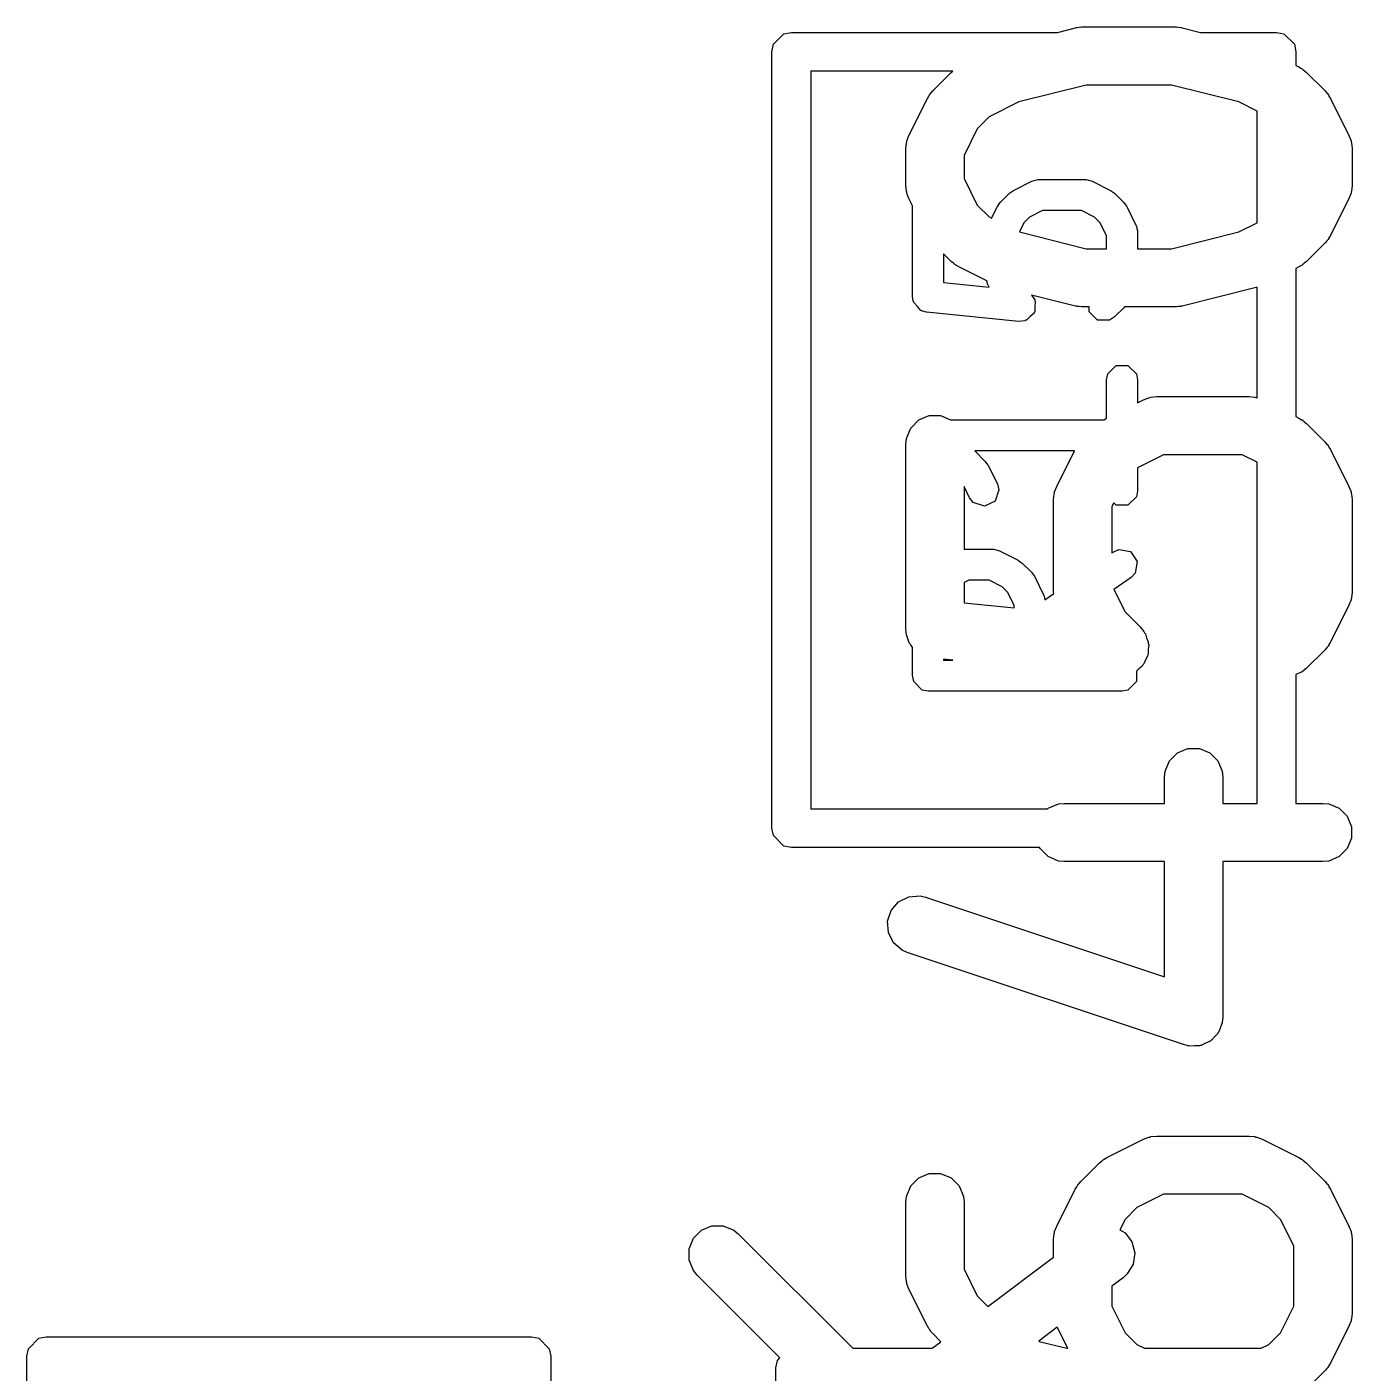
# Model space of a CAD drawing. Extents: x 0.58 to 7.69, y -5.21 to -0.56.
# Drawn here: x 6.0329 to 6.1673, y -1.8179 to -1.6813 of the extents above; entities that cross this region are included whole.
import ezdxf

# ---------------------------------------------------------------- set-up
doc = ezdxf.new("R2010")
doc.units = 0
doc.header["$MEASUREMENT"] = 0
doc.layers.add('BLACK', color=7, linetype='CONTINUOUS')

msp = doc.modelspace()

# ---------------------------------------------------------------- linework, layer by layer
at = {"layer": 'BLACK', "linetype": 'CONTINUOUS'}
for p, q in [((6.10968, -1.68204), (6.11043, -1.68189)), ((6.11043, -1.68189), (6.13742, -1.68189)), ((6.13742, -1.68189), (6.13927, -1.68142)), ((6.13927, -1.68142), (6.13937, -1.68141)), ((6.13937, -1.68141), (6.13941, -1.68139)), ((6.13941, -1.68139), (6.13963, -1.68137)), ((6.13963, -1.68137), (6.13985, -1.68134)), ((6.13985, -1.68134), (6.13989, -1.68135)), ((6.13989, -1.68135), (6.13999, -1.68134)), ((6.13999, -1.68134), (6.14936, -1.68134)), ((6.14936, -1.68134), (6.14947, -1.68135)), ((6.14947, -1.68135), (6.14951, -1.68134)), ((6.14951, -1.68134), (6.14972, -1.68137)), ((6.14972, -1.68137), (6.14994, -1.68139)), ((6.14994, -1.68139), (6.14998, -1.68141)), ((6.14998, -1.68141), (6.15008, -1.68142)), ((6.15008, -1.68142), (6.15194, -1.68189)), ((6.15194, -1.68189), (6.15965, -1.68189)), ((6.15965, -1.68189), (6.1604, -1.68204)), ((6.10846, -1.68386), (6.10861, -1.6831)), ((6.10861, -1.6831), (6.10968, -1.68204)), ((6.1604, -1.68204), (6.16146, -1.6831)), ((6.16146, -1.6831), (6.16161, -1.68386)), ((6.10846, -1.7626), (6.10846, -1.68386)), ((6.16161, -1.68386), (6.16161, -1.68524)), ((6.1124, -1.68583), (6.1124, -1.76063)), ((6.12681, -1.68583), (6.1124, -1.68583)), ((6.12478, -1.68783), (6.12665, -1.68595)), ((6.12665, -1.68595), (6.12681, -1.68583)), ((6.16161, -1.68524), (6.16193, -1.6854)), ((6.16193, -1.6854), (6.16218, -1.68555)), ((6.16218, -1.68555), (6.16225, -1.68558)), ((6.16225, -1.68558), (6.16233, -1.68565)), ((6.16233, -1.68565), (6.16242, -1.68571)), ((6.16242, -1.68571), (6.16247, -1.68577)), ((6.16247, -1.68577), (6.1627, -1.68595)), ((6.1627, -1.68595), (6.16458, -1.68783)), ((6.14035, -1.68724), (6.13352, -1.68895)), ((6.149, -1.68724), (6.14035, -1.68724)), ((6.15583, -1.68895), (6.149, -1.68724)), ((6.12235, -1.69234), (6.12423, -1.68859)), ((6.12423, -1.68859), (6.12438, -1.68835)), ((6.12438, -1.68835), (6.12441, -1.68827)), ((6.12441, -1.68827), (6.12448, -1.68819)), ((6.12448, -1.68819), (6.12453, -1.6881)), ((6.12453, -1.6881), (6.12459, -1.68805)), ((6.12459, -1.68805), (6.12478, -1.68783)), ((6.16458, -1.68783), (6.16476, -1.68805)), ((6.16476, -1.68805), (6.16482, -1.6881)), ((6.16482, -1.6881), (6.16488, -1.68819)), ((6.16488, -1.68819), (6.16494, -1.68827)), ((6.16494, -1.68827), (6.16497, -1.68835)), ((6.16497, -1.68835), (6.16513, -1.68859)), ((6.16513, -1.68859), (6.167, -1.69234)), ((6.13352, -1.68895), (6.13049, -1.69047)), ((6.15768, -1.68987), (6.15583, -1.68895)), ((6.15768, -1.7012), (6.15768, -1.68987)), ((6.13049, -1.69047), (6.12929, -1.69166)), ((6.12214, -1.69288), (6.12235, -1.69234)), ((6.12214, -1.69299), (6.12214, -1.69288)), ((6.12929, -1.69166), (6.12795, -1.69436)), ((6.167, -1.69234), (6.16721, -1.69288)), ((6.16721, -1.69288), (6.16722, -1.69299)), ((6.12204, -1.69366), (6.1221, -1.69309)), ((6.12204, -1.69741), (6.12204, -1.69366)), ((6.1221, -1.69309), (6.12214, -1.69299)), ((6.16722, -1.69299), (6.16726, -1.69309)), ((6.16726, -1.69309), (6.16732, -1.69366)), ((6.16732, -1.69366), (6.16732, -1.69741)), ((6.12795, -1.69436), (6.12795, -1.69672)), ((6.12795, -1.69672), (6.12929, -1.69941)), ((6.13297, -1.69792), (6.13484, -1.69698)), ((6.13484, -1.69698), (6.13492, -1.69696)), ((6.13492, -1.69696), (6.13494, -1.69693)), ((6.13494, -1.69693), (6.13519, -1.69688)), ((6.13519, -1.69688), (6.13543, -1.69682)), ((6.13543, -1.69682), (6.13547, -1.69683)), ((6.13547, -1.69683), (6.13555, -1.69681)), ((6.13555, -1.69681), (6.14023, -1.69681)), ((6.14023, -1.69681), (6.14031, -1.69683)), ((6.14031, -1.69683), (6.14034, -1.69682)), ((6.14034, -1.69682), (6.14059, -1.69688)), ((6.14059, -1.69688), (6.14084, -1.69693)), ((6.14084, -1.69693), (6.14086, -1.69696)), ((6.14086, -1.69696), (6.14094, -1.69698)), ((6.14094, -1.69698), (6.14281, -1.69792)), ((6.1221, -1.69799), (6.12204, -1.69741)), ((6.12214, -1.69809), (6.1221, -1.69799)), ((6.12214, -1.69819), (6.12214, -1.69809)), ((6.12235, -1.69873), (6.12214, -1.69819)), ((6.13162, -1.69915), (6.13256, -1.69821)), ((6.13256, -1.69821), (6.13277, -1.69807)), ((6.13277, -1.69807), (6.13297, -1.69792)), ((6.14281, -1.69792), (6.14301, -1.69807)), ((6.14301, -1.69807), (6.14322, -1.69821)), ((6.14322, -1.69821), (6.14416, -1.69915)), ((6.16721, -1.69819), (6.167, -1.69873)), ((6.16722, -1.69809), (6.16721, -1.69819)), ((6.16726, -1.69799), (6.16722, -1.69809)), ((6.16732, -1.69741), (6.16726, -1.69799)), ((6.12272, -1.69947), (6.12235, -1.69873)), ((6.12272, -1.7087), (6.12272, -1.69947)), ((6.12929, -1.69941), (6.13049, -1.70061)), ((6.13074, -1.70073), (6.13133, -1.69956)), ((6.13133, -1.69956), (6.13148, -1.69936)), ((6.13148, -1.69936), (6.13162, -1.69915)), ((6.14416, -1.69915), (6.1443, -1.69936)), ((6.1443, -1.69936), (6.14445, -1.69956)), ((6.14445, -1.69956), (6.14539, -1.70143)), ((6.167, -1.69873), (6.16513, -1.70248)), ((6.13049, -1.70061), (6.13074, -1.70073)), ((6.1346, -1.70062), (6.13403, -1.7012)), ((6.13592, -1.69996), (6.1346, -1.70062)), ((6.13986, -1.69996), (6.13592, -1.69996)), ((6.14117, -1.70062), (6.13986, -1.69996)), ((6.14175, -1.7012), (6.14117, -1.70062)), ((6.13403, -1.7012), (6.13356, -1.70213)), ((6.13356, -1.70213), (6.14035, -1.70383)), ((6.14241, -1.70251), (6.14175, -1.7012)), ((6.14539, -1.70143), (6.14541, -1.70151)), ((6.14541, -1.70151), (6.14544, -1.70153)), ((6.14544, -1.70153), (6.14549, -1.70178)), ((6.14549, -1.70178), (6.14555, -1.70203)), ((6.14555, -1.70203), (6.14554, -1.70206)), ((6.14554, -1.70206), (6.14556, -1.70214)), ((6.14556, -1.70214), (6.14556, -1.70383)), ((6.149, -1.70383), (6.15583, -1.70213)), ((6.15583, -1.70213), (6.15768, -1.7012)), ((6.14241, -1.70383), (6.14241, -1.70251)), ((6.16458, -1.70325), (6.1627, -1.70513)), ((6.16476, -1.70302), (6.16458, -1.70325)), ((6.16482, -1.70297), (6.16476, -1.70302)), ((6.16488, -1.70288), (6.16482, -1.70297)), ((6.16494, -1.7028), (6.16488, -1.70288)), ((6.16497, -1.70273), (6.16494, -1.7028)), ((6.16513, -1.70248), (6.16497, -1.70273)), ((6.12665, -1.70513), (6.12587, -1.70434)), ((6.12587, -1.70434), (6.12587, -1.70727)), ((6.12688, -1.70531), (6.12665, -1.70513)), ((6.14035, -1.70383), (6.14241, -1.70383)), ((6.14556, -1.70383), (6.149, -1.70383)), ((6.1627, -1.70513), (6.16247, -1.70531)), ((6.12693, -1.70537), (6.12688, -1.70531)), ((6.12702, -1.70543), (6.12693, -1.70537)), ((6.1271, -1.70549), (6.12702, -1.70543)), ((6.12717, -1.70552), (6.1271, -1.70549)), ((6.12742, -1.70568), (6.12717, -1.70552)), ((6.13027, -1.7071), (6.12742, -1.70568)), ((6.16193, -1.70568), (6.16161, -1.70584)), ((6.16161, -1.70584), (6.16161, -1.72086)), ((6.16218, -1.70552), (6.16193, -1.70568)), ((6.16225, -1.70549), (6.16218, -1.70552)), ((6.16233, -1.70543), (6.16225, -1.70549)), ((6.16242, -1.70537), (6.16233, -1.70543)), ((6.16247, -1.70531), (6.16242, -1.70537)), ((6.12587, -1.70727), (6.13049, -1.70774)), ((6.13029, -1.70718), (6.13027, -1.7071)), ((6.13034, -1.70743), (6.13029, -1.70718)), ((6.13037, -1.70745), (6.13034, -1.70743)), ((6.13039, -1.70753), (6.13037, -1.70745)), ((6.13049, -1.70774), (6.13039, -1.70753)), ((6.15758, -1.70778), (6.15008, -1.70965)), ((6.15762, -1.70776), (6.15758, -1.70778)), ((6.15764, -1.70776), (6.15762, -1.70776)), ((6.15768, -1.70775), (6.15764, -1.70776)), ((6.15768, -1.71895), (6.15768, -1.70775)), ((6.1228, -1.70908), (6.12272, -1.7087)), ((6.12279, -1.70915), (6.1228, -1.70908)), ((6.12282, -1.70919), (6.12279, -1.70915)), ((6.12284, -1.7093), (6.12282, -1.70919)), ((6.13927, -1.70965), (6.13479, -1.70853)), ((6.13479, -1.70853), (6.13513, -1.70903)), ((6.13513, -1.70903), (6.13513, -1.70912)), ((6.13513, -1.70912), (6.13518, -1.70918)), ((6.13518, -1.70918), (6.13513, -1.70971)), ((6.12322, -1.70968), (6.12284, -1.7093)), ((6.12355, -1.71009), (6.12322, -1.70968)), ((6.12366, -1.71012), (6.12355, -1.71009)), ((6.12369, -1.71015), (6.12366, -1.71012)), ((6.12377, -1.71015), (6.12369, -1.71015)), ((6.12414, -1.71027), (6.12377, -1.71015)), ((6.13351, -1.7112), (6.12414, -1.71027)), ((6.13506, -1.71038), (6.13465, -1.71072)), ((6.13507, -1.7103), (6.13506, -1.71038)), ((6.13513, -1.71024), (6.13507, -1.7103)), ((6.13513, -1.70971), (6.13513, -1.71024)), ((6.13937, -1.70967), (6.13927, -1.70965)), ((6.13941, -1.70968), (6.13937, -1.70967)), ((6.13963, -1.7097), (6.13941, -1.70968)), ((6.13985, -1.70974), (6.13963, -1.7097)), ((6.13989, -1.70973), (6.13985, -1.70974)), ((6.13999, -1.70974), (6.13989, -1.70973)), ((6.14065, -1.70974), (6.13999, -1.70974)), ((6.14065, -1.71024), (6.14065, -1.70974)), ((6.1415, -1.71109), (6.14065, -1.71024)), ((6.14416, -1.70981), (6.14322, -1.71075)), ((6.14421, -1.70974), (6.14416, -1.70981)), ((6.14936, -1.70974), (6.14421, -1.70974)), ((6.14947, -1.70973), (6.14936, -1.70974)), ((6.14951, -1.70974), (6.14947, -1.70973)), ((6.14972, -1.7097), (6.14951, -1.70974)), ((6.14994, -1.70968), (6.14972, -1.7097)), ((6.14998, -1.70967), (6.14994, -1.70968)), ((6.15008, -1.70965), (6.14998, -1.70967)), ((6.13413, -1.71114), (6.13351, -1.7112)), ((6.13419, -1.71109), (6.13413, -1.71114)), ((6.13427, -1.71109), (6.13419, -1.71109)), ((6.13465, -1.71072), (6.13427, -1.71109)), ((6.14271, -1.71109), (6.1415, -1.71109)), ((6.14322, -1.71075), (6.14271, -1.71109)), ((6.14253, -1.71653), (6.14338, -1.71568)), ((6.14338, -1.71568), (6.14458, -1.71568)), ((6.14458, -1.71568), (6.14544, -1.71653)), ((6.14241, -1.71714), (6.14253, -1.71653)), ((6.14241, -1.72103), (6.14241, -1.71714)), ((6.14544, -1.71653), (6.14556, -1.71714)), ((6.14556, -1.71714), (6.14556, -1.71945)), ((6.14691, -1.71889), (6.14749, -1.71883)), ((6.14749, -1.71883), (6.15686, -1.71883)), ((6.15686, -1.71883), (6.15744, -1.71889)), ((6.14556, -1.71945), (6.14617, -1.71914)), ((6.14617, -1.71914), (6.14671, -1.71894)), ((6.14671, -1.71894), (6.14682, -1.71893)), ((6.14682, -1.71893), (6.14691, -1.71889)), ((6.15744, -1.71889), (6.15754, -1.71893)), ((6.15754, -1.71893), (6.15764, -1.71894)), ((6.15764, -1.71894), (6.15768, -1.71895)), ((6.12254, -1.72202), (6.12335, -1.7212)), ((6.12335, -1.7212), (6.12442, -1.72076)), ((6.12442, -1.72076), (6.12557, -1.72076)), ((6.12557, -1.72076), (6.12659, -1.72118)), ((6.12659, -1.72118), (6.14215, -1.72118)), ((6.14215, -1.72118), (6.14217, -1.72117)), ((6.14217, -1.72117), (6.14241, -1.72103)), ((6.16161, -1.72086), (6.16193, -1.72102)), ((6.16193, -1.72102), (6.16218, -1.72117)), ((6.16218, -1.72117), (6.16225, -1.7212)), ((6.16225, -1.7212), (6.16233, -1.72127)), ((6.16233, -1.72127), (6.16242, -1.72133)), ((6.16242, -1.72133), (6.16247, -1.72139)), ((6.16247, -1.72139), (6.1627, -1.72157)), ((6.1221, -1.72308), (6.12254, -1.72202)), ((6.1627, -1.72157), (6.16458, -1.72345)), ((6.12204, -1.72366), (6.1221, -1.72308)), ((6.12204, -1.74241), (6.12204, -1.72366)), ((6.16458, -1.72345), (6.16476, -1.72367)), ((6.16476, -1.72367), (6.16482, -1.72372)), ((6.16482, -1.72372), (6.16488, -1.72381)), ((6.16488, -1.72381), (6.16494, -1.72389)), ((6.16494, -1.72389), (6.16497, -1.72397)), ((6.16497, -1.72397), (6.16513, -1.72421)), ((6.16513, -1.72421), (6.167, -1.72796)), ((6.13916, -1.72433), (6.12904, -1.72433)), ((6.12904, -1.72433), (6.1301, -1.7254)), ((6.1301, -1.7254), (6.13024, -1.72561)), ((6.13024, -1.72561), (6.13039, -1.7258)), ((6.13735, -1.72796), (6.13916, -1.72433)), ((6.14819, -1.72474), (6.14556, -1.72605)), ((6.15617, -1.72474), (6.14819, -1.72474)), ((6.15768, -1.72549), (6.15617, -1.72474)), ((6.15768, -1.76008), (6.15768, -1.72549)), ((6.13039, -1.7258), (6.13133, -1.72768)), ((6.14556, -1.72605), (6.14556, -1.72838)), ((6.12851, -1.72909), (6.12795, -1.72795)), ((6.12795, -1.72795), (6.12795, -1.73432)), ((6.13149, -1.72827), (6.13111, -1.72942)), ((6.13133, -1.72768), (6.13149, -1.72827)), ((6.13714, -1.7285), (6.13735, -1.72796)), ((6.14556, -1.72838), (6.14544, -1.72899)), ((6.167, -1.72796), (6.16721, -1.7285)), ((6.12889, -1.72957), (6.12851, -1.72909)), ((6.13003, -1.72995), (6.12889, -1.72957)), ((6.13111, -1.72942), (6.13003, -1.72995)), ((6.13704, -1.72928), (6.13709, -1.72871)), ((6.13704, -1.73866), (6.13704, -1.72928)), ((6.13709, -1.72871), (6.13714, -1.72861)), ((6.13714, -1.72861), (6.13714, -1.7285)), ((6.14314, -1.7296), (6.14294, -1.72998)), ((6.14338, -1.72984), (6.14314, -1.7296)), ((6.14544, -1.72899), (6.14458, -1.72984)), ((6.16721, -1.7285), (6.16722, -1.72861)), ((6.16722, -1.72861), (6.16726, -1.72871)), ((6.16726, -1.72871), (6.16732, -1.72928)), ((6.16732, -1.72928), (6.16732, -1.73866)), ((6.14294, -1.72998), (6.14294, -1.73469)), ((6.14458, -1.72984), (6.14338, -1.72984)), ((6.12795, -1.73432), (6.12797, -1.73432)), ((6.12797, -1.73432), (6.12805, -1.73431)), ((6.12805, -1.73431), (6.13086, -1.73431)), ((6.13086, -1.73431), (6.13094, -1.73432)), ((6.13094, -1.73432), (6.13097, -1.73431)), ((6.13097, -1.73431), (6.13121, -1.73438)), ((6.13121, -1.73438), (6.13146, -1.73443)), ((6.13146, -1.73443), (6.13149, -1.73445)), ((6.13149, -1.73445), (6.13156, -1.73447)), ((6.13156, -1.73447), (6.13344, -1.73541)), ((6.14294, -1.73469), (6.14308, -1.73459)), ((6.14308, -1.73459), (6.14364, -1.73435)), ((6.14364, -1.73435), (6.14483, -1.73455)), ((6.14483, -1.73455), (6.14552, -1.73554)), ((6.13344, -1.73541), (6.13364, -1.73557)), ((6.13364, -1.73557), (6.13385, -1.73571)), ((6.13385, -1.73571), (6.13478, -1.73664)), ((6.14552, -1.73554), (6.14531, -1.73673)), ((6.12842, -1.73746), (6.12795, -1.73769)), ((6.12795, -1.73769), (6.12795, -1.73973)), ((6.13049, -1.73746), (6.12842, -1.73746)), ((6.1318, -1.73811), (6.13049, -1.73746)), ((6.13478, -1.73664), (6.13492, -1.73685)), ((6.13492, -1.73685), (6.13508, -1.73705)), ((6.13508, -1.73705), (6.13602, -1.73893)), ((6.14489, -1.73717), (6.14316, -1.73838)), ((6.14531, -1.73673), (6.14489, -1.73717)), ((6.13238, -1.73869), (6.1318, -1.73811)), ((6.13303, -1.74), (6.13238, -1.73869)), ((6.13602, -1.73893), (6.13604, -1.739)), ((6.13604, -1.739), (6.13606, -1.73903)), ((6.13606, -1.73903), (6.13611, -1.73928)), ((6.13611, -1.73928), (6.13616, -1.73944)), ((6.13616, -1.73944), (6.13705, -1.73881)), ((6.13705, -1.73881), (6.13704, -1.73866)), ((6.14316, -1.73838), (6.14429, -1.74066)), ((6.16726, -1.73923), (6.16722, -1.73933)), ((6.16732, -1.73866), (6.16726, -1.73923)), ((6.12795, -1.73973), (6.13303, -1.74024)), ((6.13303, -1.74024), (6.13303, -1.74)), ((6.14429, -1.74066), (6.14583, -1.74219)), ((6.167, -1.73998), (6.16513, -1.74373)), ((6.16721, -1.73944), (6.167, -1.73998)), ((6.16722, -1.73933), (6.16721, -1.73944)), ((6.12206, -1.74262), (6.12204, -1.74241)), ((6.12205, -1.74269), (6.12206, -1.74262)), ((6.12208, -1.74276), (6.12205, -1.74269)), ((6.1221, -1.74298), (6.12208, -1.74276)), ((6.12226, -1.74338), (6.1221, -1.74298)), ((6.12239, -1.7438), (6.12226, -1.74338)), ((6.14583, -1.74219), (6.1462, -1.74264)), ((6.1462, -1.74264), (6.14625, -1.74278)), ((6.14625, -1.74278), (6.14635, -1.74289)), ((6.14635, -1.74289), (6.14647, -1.74331)), ((6.14647, -1.74331), (6.14664, -1.74371)), ((6.12248, -1.74391), (6.12239, -1.7438)), ((6.12254, -1.74405), (6.12248, -1.74391)), ((6.12272, -1.74423), (6.12254, -1.74405)), ((6.12272, -1.74713), (6.12272, -1.74423)), ((6.14664, -1.74371), (6.14664, -1.74385)), ((6.14664, -1.74385), (6.14668, -1.744)), ((6.14668, -1.744), (6.14664, -1.74443)), ((6.14664, -1.74443), (6.14664, -1.74486)), ((6.16458, -1.7445), (6.1627, -1.74637)), ((6.16476, -1.74427), (6.16458, -1.7445)), ((6.16482, -1.74422), (6.16476, -1.74427)), ((6.16488, -1.74413), (6.16482, -1.74422)), ((6.16494, -1.74405), (6.16488, -1.74413)), ((6.16497, -1.74398), (6.16494, -1.74405)), ((6.16513, -1.74373), (6.16497, -1.74398)), ((6.12681, -1.74556), (6.12587, -1.74546)), ((6.12587, -1.74546), (6.12587, -1.74556)), ((6.12587, -1.74556), (6.12681, -1.74556)), ((6.14609, -1.74603), (6.14602, -1.74616)), ((6.1462, -1.74592), (6.14609, -1.74603)), ((6.14636, -1.74552), (6.1462, -1.74592)), ((6.14656, -1.74514), (6.14636, -1.74552)), ((6.14658, -1.745), (6.14656, -1.74514)), ((6.14664, -1.74486), (6.14658, -1.745)), ((6.12284, -1.74773), (6.12272, -1.74713)), ((6.14569, -1.74643), (6.14544, -1.74668)), ((6.14544, -1.74668), (6.14544, -1.74773)), ((6.14602, -1.74616), (6.14569, -1.74643)), ((6.16225, -1.74674), (6.16161, -1.747)), ((6.16161, -1.747), (6.16161, -1.76008)), ((6.1627, -1.74637), (6.16225, -1.74674)), ((6.12369, -1.74859), (6.12284, -1.74773)), ((6.1243, -1.74871), (6.12369, -1.74859)), ((6.14398, -1.74871), (6.1243, -1.74871)), ((6.14458, -1.74859), (6.14398, -1.74871)), ((6.14544, -1.74773), (6.14458, -1.74859)), ((6.14878, -1.75576), (6.1496, -1.75495)), ((6.1496, -1.75495), (6.15066, -1.75451)), ((6.15066, -1.75451), (6.15182, -1.75451)), ((6.15182, -1.75451), (6.15288, -1.75495)), ((6.15288, -1.75495), (6.15369, -1.75576)), ((6.14829, -1.75741), (6.14834, -1.75683)), ((6.14834, -1.75683), (6.14878, -1.75576)), ((6.15369, -1.75576), (6.15414, -1.75683)), ((6.15414, -1.75683), (6.15419, -1.75741)), ((6.14829, -1.76008), (6.14829, -1.75741)), ((6.15419, -1.75741), (6.15419, -1.76008)), ((6.1124, -1.76063), (6.13642, -1.76063)), ((6.13642, -1.76063), (6.13648, -1.76057)), ((6.13648, -1.76057), (6.13754, -1.76013)), ((6.13754, -1.76013), (6.13812, -1.76008)), ((6.13812, -1.76008), (6.14829, -1.76008)), ((6.15419, -1.76008), (6.15768, -1.76008)), ((6.16161, -1.76008), (6.16436, -1.76008)), ((6.16436, -1.76008), (6.16494, -1.76013)), ((6.16494, -1.76013), (6.166, -1.76057)), ((6.166, -1.76057), (6.16682, -1.76139)), ((6.16682, -1.76139), (6.16726, -1.76245)), ((6.16726, -1.76245), (6.16726, -1.76361)), ((6.10861, -1.76335), (6.10846, -1.7626)), ((6.10968, -1.76442), (6.10861, -1.76335)), ((6.16726, -1.76361), (6.16682, -1.76467)), ((6.11043, -1.76457), (6.10968, -1.76442)), ((6.13562, -1.76457), (6.11043, -1.76457)), ((6.13566, -1.76467), (6.13562, -1.76457)), ((6.13648, -1.76548), (6.13566, -1.76467)), ((6.16682, -1.76467), (6.166, -1.76548)), ((6.13754, -1.76593), (6.13648, -1.76548)), ((6.13812, -1.76598), (6.13754, -1.76593)), ((6.14829, -1.76598), (6.13812, -1.76598)), ((6.14829, -1.77768), (6.14829, -1.76598)), ((6.16436, -1.76598), (6.15419, -1.76598)), ((6.15419, -1.76598), (6.15419, -1.78178)), ((6.16494, -1.76593), (6.16436, -1.76598)), ((6.166, -1.76548), (6.16494, -1.76593)), ((6.12055, -1.77094), (6.12131, -1.77007)), ((6.12131, -1.77007), (6.12234, -1.76956)), ((6.12234, -1.76956), (6.12349, -1.76947)), ((6.12349, -1.76947), (6.12405, -1.7696)), ((6.12405, -1.7696), (6.14829, -1.77768)), ((6.12019, -1.77203), (6.12055, -1.77094)), ((6.12027, -1.77318), (6.12019, -1.77203)), ((6.12079, -1.77421), (6.12027, -1.77318)), ((6.12166, -1.77497), (6.12079, -1.77421)), ((6.12218, -1.7752), (6.12166, -1.77497)), ((6.15031, -1.78458), (6.12218, -1.7752)), ((6.15395, -1.78279), (6.1538, -1.78324)), ((6.15414, -1.78235), (6.15395, -1.78279)), ((6.15415, -1.7822), (6.15414, -1.78235)), ((6.15417, -1.78215), (6.15415, -1.7822)), ((6.15419, -1.78178), (6.15416, -1.78207)), ((6.15416, -1.78207), (6.15417, -1.78215)), ((6.15288, -1.78423), (6.15244, -1.78441)), ((6.15296, -1.78416), (6.15288, -1.78423)), ((6.15305, -1.78411), (6.15296, -1.78416)), ((6.15336, -1.78375), (6.15305, -1.78411)), ((6.15369, -1.78342), (6.15336, -1.78375)), ((6.15374, -1.78332), (6.15369, -1.78342)), ((6.1538, -1.78324), (6.15374, -1.78332)), ((6.15059, -1.78464), (6.15031, -1.78458)), ((6.15066, -1.78467), (6.15059, -1.78464)), ((6.15072, -1.78467), (6.15066, -1.78467)), ((6.15087, -1.78471), (6.15072, -1.78467)), ((6.15134, -1.78467), (6.15087, -1.78471)), ((6.15182, -1.78467), (6.15134, -1.78467)), ((6.15191, -1.78463), (6.15182, -1.78467)), ((6.15202, -1.78463), (6.15191, -1.78463)), ((6.15244, -1.78441), (6.15202, -1.78463)), ((6.14671, -1.79393), (6.14682, -1.79392)), ((6.14682, -1.79392), (6.14691, -1.79388)), ((6.14691, -1.79388), (6.14749, -1.79382)), ((6.14749, -1.79382), (6.15686, -1.79382)), ((6.15686, -1.79382), (6.15744, -1.79388)), ((6.15744, -1.79388), (6.15754, -1.79392)), ((6.15754, -1.79392), (6.15764, -1.79393)), ((6.14242, -1.79601), (6.14617, -1.79413)), ((6.14617, -1.79413), (6.14671, -1.79393)), ((6.15764, -1.79393), (6.15818, -1.79413)), ((6.15818, -1.79413), (6.16193, -1.79601)), ((6.13978, -1.79844), (6.14165, -1.79656)), ((6.14165, -1.79656), (6.14188, -1.79638)), ((6.14188, -1.79638), (6.14193, -1.79632)), ((6.14193, -1.79632), (6.14202, -1.79626)), ((6.14202, -1.79626), (6.1421, -1.7962)), ((6.1421, -1.7962), (6.14217, -1.79617)), ((6.14217, -1.79617), (6.14242, -1.79601)), ((6.16193, -1.79601), (6.16218, -1.79617)), ((6.16218, -1.79617), (6.16225, -1.7962)), ((6.16225, -1.7962), (6.16233, -1.79626)), ((6.16233, -1.79626), (6.16242, -1.79632)), ((6.16242, -1.79632), (6.16247, -1.79638)), ((6.16247, -1.79638), (6.1627, -1.79656)), ((6.1627, -1.79656), (6.16458, -1.79844)), ((6.12335, -1.79807), (6.12442, -1.79763)), ((6.12442, -1.79763), (6.12557, -1.79763)), ((6.12557, -1.79763), (6.12663, -1.79807)), ((6.1221, -1.79995), (6.12254, -1.79888)), ((6.12254, -1.79888), (6.12335, -1.79807)), ((6.12663, -1.79807), (6.12745, -1.79888)), ((6.12745, -1.79888), (6.12789, -1.79995)), ((6.13735, -1.80295), (6.13922, -1.7992)), ((6.13922, -1.7992), (6.13938, -1.79896)), ((6.13938, -1.79896), (6.13941, -1.79888)), ((6.13941, -1.79888), (6.13948, -1.7988)), ((6.13948, -1.7988), (6.13953, -1.79871)), ((6.13953, -1.79871), (6.13959, -1.79866)), ((6.13959, -1.79866), (6.13978, -1.79844)), ((6.16458, -1.79844), (6.16476, -1.79866)), ((6.16476, -1.79866), (6.16482, -1.79871)), ((6.16482, -1.79871), (6.16488, -1.7988)), ((6.16488, -1.7988), (6.16494, -1.79888)), ((6.16494, -1.79888), (6.16497, -1.79896)), ((6.16497, -1.79896), (6.16513, -1.7992)), ((6.16513, -1.7992), (6.167, -1.80295)), ((6.12204, -1.80052), (6.1221, -1.79995)), ((6.12204, -1.80802), (6.12204, -1.80052)), ((6.12789, -1.79995), (6.12795, -1.80052)), ((6.12795, -1.80052), (6.12795, -1.80733)), ((6.14819, -1.79973), (6.14549, -1.80108)), ((6.15617, -1.79973), (6.14819, -1.79973)), ((6.15886, -1.80108), (6.15617, -1.79973)), ((6.14549, -1.80108), (6.14429, -1.80227)), ((6.16006, -1.80227), (6.15886, -1.80108)), ((6.10049, -1.80419), (6.10131, -1.80338)), ((6.10131, -1.80338), (6.10237, -1.80293)), ((6.10237, -1.80293), (6.10352, -1.80293)), ((6.10352, -1.80293), (6.10459, -1.80338)), ((6.10459, -1.80338), (6.10503, -1.80374)), ((6.13714, -1.80349), (6.13735, -1.80295)), ((6.14429, -1.80227), (6.14377, -1.80332)), ((6.14377, -1.80332), (6.14429, -1.80363)), ((6.16141, -1.80497), (6.16006, -1.80227)), ((6.167, -1.80295), (6.16721, -1.80349)), ((6.10005, -1.80525), (6.10049, -1.80419)), ((6.10503, -1.80374), (6.11665, -1.81535)), ((6.13704, -1.80427), (6.13709, -1.8037)), ((6.13704, -1.8061), (6.13704, -1.80427)), ((6.13709, -1.8037), (6.13714, -1.8036)), ((6.13714, -1.8036), (6.13714, -1.80349)), ((6.14429, -1.80363), (6.14498, -1.80455)), ((6.14498, -1.80455), (6.14526, -1.80567)), ((6.16721, -1.80349), (6.16722, -1.8036)), ((6.16722, -1.8036), (6.16726, -1.8037)), ((6.16726, -1.8037), (6.16732, -1.80427)), ((6.16732, -1.80427), (6.16732, -1.81177)), ((6.10005, -1.80641), (6.10005, -1.80525)), ((6.13037, -1.8111), (6.13704, -1.8061)), ((6.14526, -1.80567), (6.1451, -1.80681)), ((6.16141, -1.81108), (6.16141, -1.80497)), ((6.10049, -1.80747), (6.10005, -1.80641)), ((6.10086, -1.80792), (6.10049, -1.80747)), ((6.12795, -1.80733), (6.12929, -1.81002)), ((6.1451, -1.80681), (6.14451, -1.8078)), ((6.10926, -1.81632), (6.10086, -1.80792)), ((6.1221, -1.8086), (6.12204, -1.80802)), ((6.12214, -1.8087), (6.1221, -1.8086)), ((6.12214, -1.8088), (6.12214, -1.8087)), ((6.12235, -1.80934), (6.12214, -1.8088)), ((6.14409, -1.80819), (6.14294, -1.80905)), ((6.14451, -1.8078), (6.14409, -1.80819)), ((6.12423, -1.81309), (6.12235, -1.80934)), ((6.12929, -1.81002), (6.13037, -1.8111)), ((6.14294, -1.80905), (6.14294, -1.81108)), ((6.14294, -1.81108), (6.14429, -1.81377)), ((6.16006, -1.81377), (6.16141, -1.81108)), ((6.16721, -1.81255), (6.167, -1.81309)), ((6.16722, -1.81245), (6.16721, -1.81255)), ((6.16726, -1.81235), (6.16722, -1.81245)), ((6.16732, -1.81177), (6.16726, -1.81235)), ((6.03302, -1.81539), (6.03409, -1.81432)), ((6.03409, -1.81432), (6.03484, -1.81417)), ((6.03484, -1.81417), (6.08406, -1.81417)), ((6.08406, -1.81417), (6.08481, -1.81432)), ((6.08481, -1.81432), (6.08587, -1.81539)), ((6.12438, -1.81334), (6.12423, -1.81309)), ((6.12441, -1.81341), (6.12438, -1.81334)), ((6.12448, -1.81349), (6.12441, -1.81341)), ((6.12453, -1.81358), (6.12448, -1.81349)), ((6.12459, -1.81364), (6.12453, -1.81358)), ((6.12478, -1.81386), (6.12459, -1.81364)), ((6.1256, -1.81468), (6.12478, -1.81386)), ((6.13741, -1.8132), (6.13552, -1.81462)), ((6.13848, -1.81535), (6.13741, -1.8132)), ((6.14429, -1.81377), (6.14549, -1.81497)), ((6.15886, -1.81497), (6.16006, -1.81377)), ((6.167, -1.81309), (6.16513, -1.81684)), ((6.03287, -1.81614), (6.03302, -1.81539)), ((6.08587, -1.81539), (6.08602, -1.81614)), ((6.11665, -1.81535), (6.1247, -1.81535)), ((6.1247, -1.81535), (6.1256, -1.81468)), ((6.13552, -1.81462), (6.13558, -1.81466)), ((6.13558, -1.81466), (6.13837, -1.81535)), ((6.13837, -1.81535), (6.13848, -1.81535)), ((6.14549, -1.81497), (6.14626, -1.81535)), ((6.14626, -1.81535), (6.1581, -1.81535)), ((6.1581, -1.81535), (6.15886, -1.81497)), ((6.03287, -1.89488), (6.03287, -1.81614)), ((6.08602, -1.81614), (6.08602, -1.89488)), ((6.10886, -1.81732), (6.10901, -1.81657)), ((6.10901, -1.81657), (6.10926, -1.81632)), ((6.16497, -1.81709), (6.16494, -1.81716)), ((6.16513, -1.81684), (6.16497, -1.81709)), ((6.10886, -1.82537), (6.10886, -1.81732)), ((6.16458, -1.81761), (6.1627, -1.81949)), ((6.16476, -1.81738), (6.16458, -1.81761)), ((6.16482, -1.81733), (6.16476, -1.81738)), ((6.16488, -1.81724), (6.16482, -1.81733)), ((6.16494, -1.81716), (6.16488, -1.81724))]:
    msp.add_line(p, q, dxfattribs=at)

doc.saveas('drawing.dxf')
